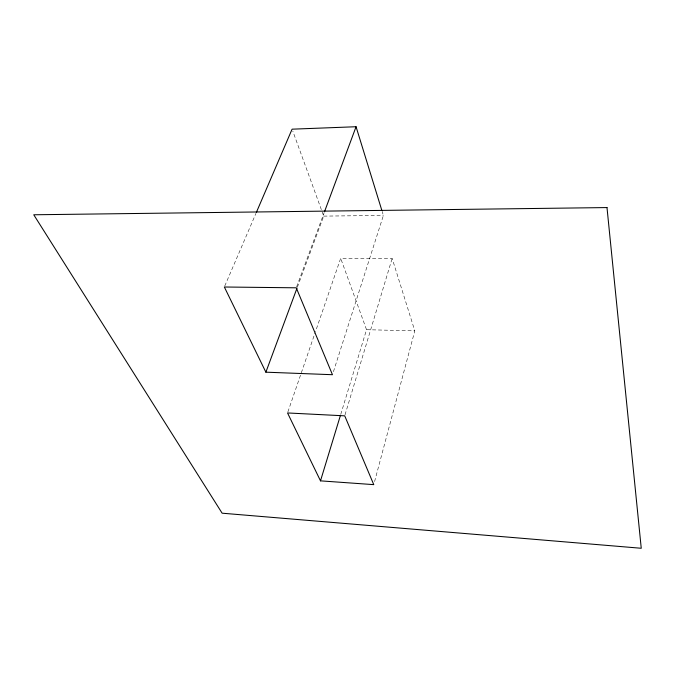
<?xml version="1.0" encoding="UTF-8"?>
<svg xmlns="http://www.w3.org/2000/svg" width="675" height="675" viewBox="0 0 675 675"><rect width="100%" height="100%" fill="white"/><g stroke="black" fill="none" stroke-linecap="round" stroke-linejoin="round"><path stroke-width="0.51" stroke-dasharray="3.38 2.53" d="M374.583 481.579L414.796 330.86L392.158 258.407L340.681 258.306L315.47 331.661M345.026 414.83L392.158 258.407M340.757 414.349L366.533 329.704L340.681 258.306M333.425 371.706L383.4 215.452L382.168 211.469M287.871 411.961L315.124 332.657M296.629 286.824L324.143 212.709M297.354 287.229L323.705 216.11L292.815 131.153M224.758 286.031L255.935 213.418M323.705 216.11L383.4 215.452M366.533 329.704L414.796 330.86"/><path stroke-width="1.01" d="M320.498 480.853L287.533 412.948L344.723 415.842L373.764 484.642L320.498 480.853L340.445 415.353M324.506 211.714L356.062 126.731L292.089 129.178L256.348 212.448M265.874 372.178L224.345 287.002L296.257 287.812L332.463 374.709L265.874 372.178L296.983 288.217M356.062 126.731L381.864 210.473M606.994 207.571L33.75 214.777L222.134 513.194L641.25 548.269L606.994 207.571"/></g></svg>
